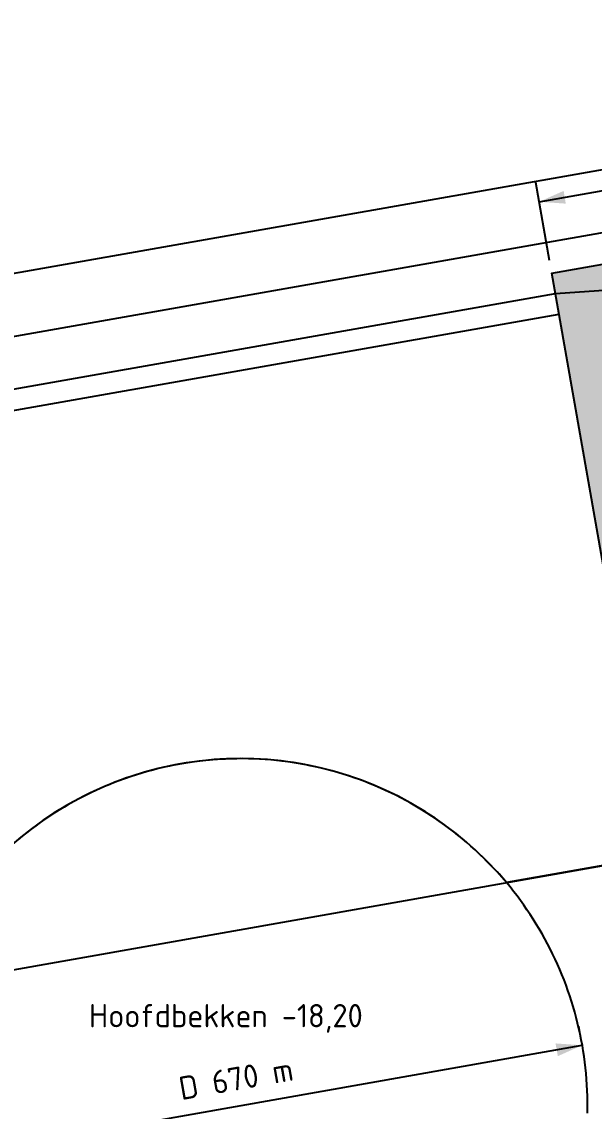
# Model space of a CAD drawing. Header units: metres. Extents: x 284000 to 318000, y 7632000 to 7666000.
# Drawn here: x 295428 to 295981, y 7649755 to 7650807 of the extents above; entities that cross this region are included whole.
import ezdxf
from ezdxf.enums import TextEntityAlignment as Align

# ---------------------------------------------------------------- set-up
doc = ezdxf.new("R2010")
doc.units = ezdxf.units.M
doc.header["$LTSCALE"] = 10
for name, color, linetype in [('HV-BAGGER', 5, 'Continuous'), ('HV-DRAAIKOM', 2, 'Continuous'), ('HV-GRAAN', 50, 'Continuous'), ('HV-ONDERGROND', 8, 'Continuous'), ('HV-SPOOR', 8, 'Continuous'), ('HV-TEKST-02', 7, 'Continuous'), ('HV-TOETS-WAND-HB-TALUD', 30, 'Continuous'), ('HV-WEG', 7, 'Continuous')]:
    doc.layers.add(name, color=color, linetype=linetype)
doc.styles.add('NLCS-ISO', font='NLCS-ISO.ttf')
picture_1 = doc.add_image_def('image1.jpg', size_in_pixel=(3400, 3400))

msp = doc.modelspace()

# ---------------------------------------------------------------- hatches: boundary and pattern name
at = {"layer": 'HV-GRAAN', "true_color": 0xffd166, "transparency": 33554534}
h = msp.add_hatch(color=50, dxfattribs=at)
h.dxf.hatch_style = 1
h.paths.add_polyline_path([(296464, 7650656.1), (296563.3, 7650092.8), (296039.5, 7650000.4), (295940.2, 7650563.7)])

# ---------------------------------------------------------------- linework, layer by layer
at = {"layer": 'HV-BAGGER'}
msp.add_lwpolyline([(295896.4, 7649975.3, 3.297039), (295936.9, 7649605.3), (297092.2, 7649809), (297027.8, 7650174.7), (295896.4, 7649975.3)], format="xyb", dxfattribs=at)
at = {"layer": 'HV-DRAAIKOM'}
msp.add_lwpolyline([(295974.7, 7649752.6), (295974.7, 7649758.1), (295974.7, 7649763.6), (295974.6, 7649769.1), (295974.4, 7649774.6), (295974.1, 7649780), (295973.8, 7649785.5), (295973.3, 7649791), (295972.8, 7649796.4), (295972.1, 7649801.9), (295971.4, 7649807.3), (295970.6, 7649812.7), (295969.7, 7649818.1), (295969.7, 7649818.1), (295968.7, 7649823.5), (295967.6, 7649828.9), (295966.4, 7649834.2), (295965.1, 7649839.6), (295963.8, 7649844.9), (295962.4, 7649850.2), (295960.8, 7649855.5), (295959.2, 7649860.7), (295957.5, 7649865.9), (295955.8, 7649871.1), (295953.9, 7649876.2), (295952, 7649881.4), (295949.9, 7649886.5), (295947.8, 7649891.5), (295945.6, 7649896.5), (295943.4, 7649901.5), (295941, 7649906.5), (295938.6, 7649911.4), (295936, 7649916.3), (295933.4, 7649921.1), (295930.8, 7649925.9), (295928, 7649930.6), (295925.2, 7649935.3), (295922.3, 7649940), (295919.3, 7649944.5), (295916.2, 7649949.1), (295913.1, 7649953.6), (295909.9, 7649958), (295906.6, 7649962.4), (295903.3, 7649966.8), (295899.9, 7649971.1), (295896.4, 7649975.3), (295892.8, 7649979.5), (295889.2, 7649983.6), (295885.5, 7649987.6), (295881.7, 7649991.6), (295877.9, 7649995.5), (295874, 7649999.4), (295870.1, 7650003.2), (295866.1, 7650006.9), (295862, 7650010.6), (295857.9, 7650014.2), (295853.7, 7650017.8), (295849.4, 7650021.2), (295845.1, 7650024.6), (295840.8, 7650027.9), (295836.4, 7650031.2), (295831.9, 7650034.4), (295827.4, 7650037.5), (295822.8, 7650040.5), (295818.2, 7650043.5), (295813.5, 7650046.4), (295808.8, 7650049.2), (295804.1, 7650051.9), (295799.3, 7650054.5), (295794.4, 7650057.1), (295789.5, 7650059.6), (295784.6, 7650062), (295779.7, 7650064.3), (295774.7, 7650066.6), (295769.6, 7650068.8), (295764.6, 7650070.8), (295759.5, 7650072.8), (295754.3, 7650074.8), (295749.2, 7650076.6), (295744, 7650078.3), (295738.7, 7650080), (295733.5, 7650081.6), (295728.2, 7650083.1), (295722.9, 7650084.5), (295717.6, 7650085.8), (295712.3, 7650087), (295706.9, 7650088.2), (295701.5, 7650089.2), (295696.1, 7650090.2), (295690.7, 7650091.1), (295685.3, 7650091.8), (295679.8, 7650092.5), (295674.4, 7650093.2), (295668.9, 7650093.7), (295663.5, 7650094.1), (295658, 7650094.5), (295652.5, 7650094.7), (295647.1, 7650094.9), (295641.6, 7650095), (295636.1, 7650094.9), (295630.6, 7650094.8), (295625.1, 7650094.6), (295619.7, 7650094.4), (295614.2, 7650094), (295608.7, 7650093.5), (295603.3, 7650093), (295597.8, 7650092.3), (295592.4, 7650091.6), (295587, 7650090.8), (295581.6, 7650089.9), (295576.2, 7650088.9), (295570.8, 7650087.8), (295565.5, 7650086.6), (295560.1, 7650085.4), (295554.8, 7650084), (295549.5, 7650082.6), (295544.2, 7650081.1), (295539, 7650079.5), (295533.8, 7650077.8), (295528.6, 7650076), (295523.5, 7650074.1), (295518.3, 7650072.2), (295513.2, 7650070.1), (295508.2, 7650068), (295503.2, 7650065.8), (295498.2, 7650063.6), (295493.2, 7650061.2), (295488.3, 7650058.8), (295483.4, 7650056.3), (295478.6, 7650053.7), (295473.8, 7650051), (295469.1, 7650048.2), (295464.4, 7650045.4), (295459.7, 7650042.5), (295455.1, 7650039.5), (295450.6, 7650036.5), (295446.1, 7650033.3), (295441.7, 7650030.1), (295437.3, 7650026.8), (295432.9, 7650023.5), (295428.6, 7650020.1), (295424.4, 7650016.6)], dxfattribs=at)
at = {"layer": 'HV-GRAAN'}
msp.add_lwpolyline([(296464, 7650656.1), (296563.3, 7650092.8), (296039.5, 7650000.4), (295940.2, 7650563.7), (296464, 7650656.1)], close=True, dxfattribs=at)
at = {"layer": 'HV-SPOOR'}
for points in [[(292124.2, 7648800.6), (293349.7, 7649016.7), (293158, 7650103.7), (296478.5, 7650689.2)], [(295943.7, 7650544), (296134.9, 7650557.3)], [(294560.1, 7650300), (295943.7, 7650544)], [(294563.6, 7650280.3), (295947.2, 7650524.2)]]:
    msp.add_lwpolyline(points, dxfattribs=at)
at = {"layer": 'HV-TEKST-02'}
for p, q in [((295928, 7650632.7), (296451.8, 7650725)), ((295938, 7650576.1), (295924.8, 7650651.2)), ((295967.4, 7649830.4), (295966.3, 7649836.7)), ((295309.8, 7649701.9), (295969.6, 7649818.2))]:
    msp.add_line(p, q, dxfattribs=at)
for points in [[(295928, 7650632.7), (295951.6, 7650643.2), (295953.7, 7650630.9)], [(295969.5, 7649818.2), (295943.8, 7649820), (295946, 7649807.7)]]:
    msp.add_solid(points, dxfattribs=at)
at = {"layer": 'HV-TOETS-WAND-HB-TALUD'}
msp.add_line((295248.9, 7649861), (295990.1, 7649991.7), dxfattribs=at)
at = {"layer": 'HV-WEG'}
msp.add_lwpolyline([(293206.8, 7650173.5), (297308.1, 7650896.6)], dxfattribs=at)

# ---------------------------------------------------------------- texts
at = {"layer": 'HV-TEKST-02', "style": 'NLCS-ISO'}
msp.add_text('Hoofdbekken -18,20', height=22.5, dxfattribs=at).set_placement((295625.4, 7649846.8), align=Align.MIDDLE_CENTER)
msp.add_text('D 670 m', height=22.5, rotation=10, dxfattribs=at).set_placement((295635.2, 7649785.9), align=Align.MIDDLE_CENTER)

# ---------------------------------------------------------------- pictures from other files: only their frames are drawn
at = {"layer": 'HV-ONDERGROND'}
image = msp.add_image(picture_1, insert=(284000, 7632000), size_in_units=(34000, 34000), dxfattribs=at)

doc.saveas('drawing.dxf')
